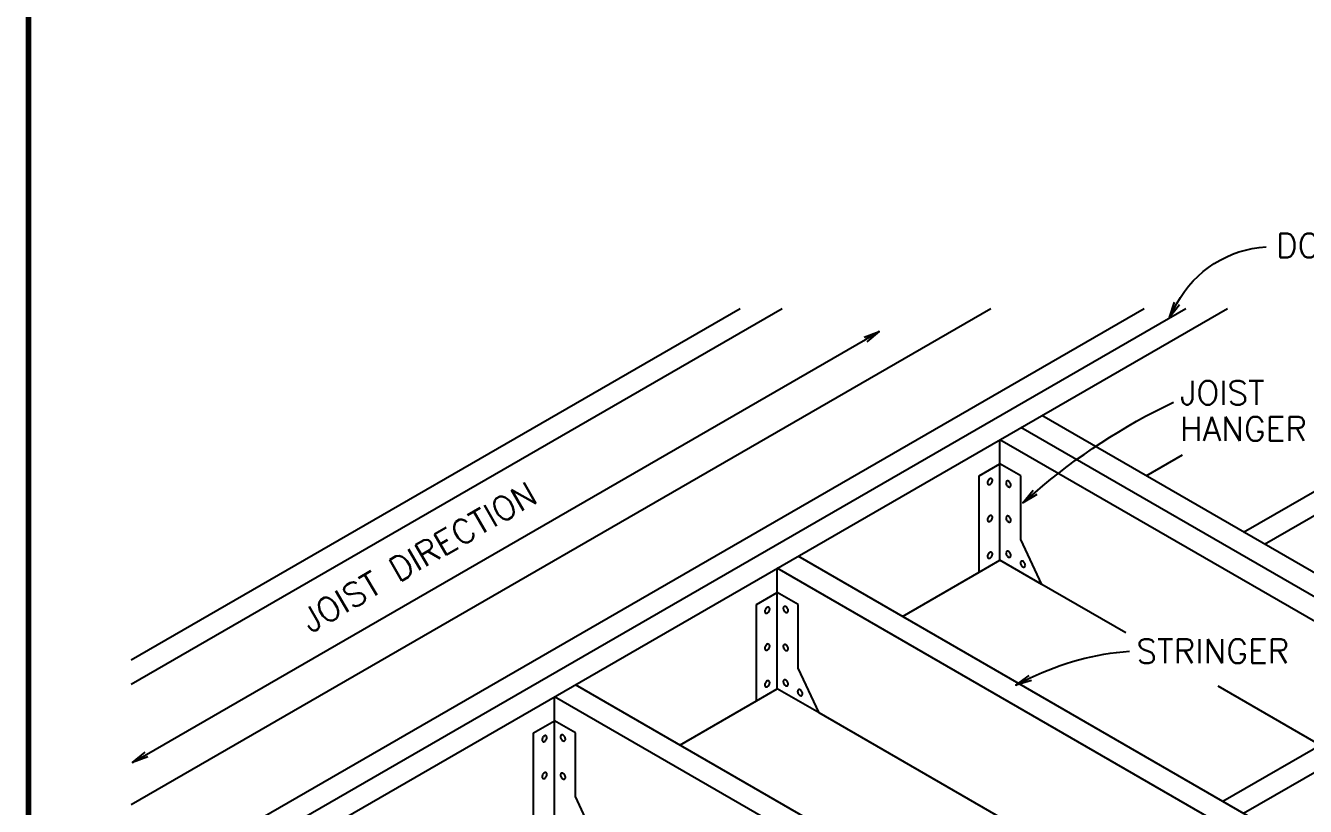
# Model space of a CAD drawing. Header units: inches. Extents: x 26998 to 46838, y -509 to 4343.
# Drawn here: x 38251.8 to 38366.4, y 3661.2 to 3731.1 of the extents above; entities that cross this region are included whole.
import ezdxf
from ezdxf.enums import TextEntityAlignment as Align

# ---------------------------------------------------------------- set-up
doc = ezdxf.new("R2010")
doc.units = ezdxf.units.IN
doc.header["$LTSCALE"] = 0.5
doc.header["$MEASUREMENT"] = 0
for name, color, linetype in [('R-AGSFINE', 4, 'Continuous'), ('R-AGSHEAVY', 1, 'Continuous'), ('R-AGSMEDIUM', 2, 'Continuous'), ('R-AGSTEXT', 6, 'Continuous'), ('Title Block', 7, 'Continuous')]:
    doc.layers.add(name, color=color, linetype=linetype)
doc.styles.add('AGSROMANS', font='romans')

# ---------------------------------------------------------------- blocks, each defined once
blk = doc.blocks.new('AGSARROW')
for points in [[(-1, 0.167), (0, 0), (-1, -0.167)], [(0, 0), (-1, 0)]]:
    blk.add_lwpolyline(points)
blk = doc.blocks.new('frame-flr1')
at = {"layer": 'R-AGSFINE'}
for centre, radius, start, end in [((45.81182, 106.849954), 0.227347, 164.71371111, 182.37365833), ((45.740023, 106.846978), 0.155488, 182.37365833, 206.84100833), ((45.907674, 106.823756), 0.326717, 150, 164.71371111), ((45.677795, 106.815488), 0.085746, 206.84101111, 240), ((45.907674, 106.823756), 0.326717, 135.28628889, 150), ((45.677795, 106.815488), 0.085746, 240, 273.15898889), ((45.837059, 106.893669), 0.227347, 117.62634167, 135.28628889), ((45.673951, 106.885124), 0.155488, 273.15898889, 297.62633889), ((45.803738, 106.957336), 0.155488, 93.15898889, 117.62633889), ((45.64063, 106.948791), 0.227347, 297.62634167, 315.28628889), ((45.799895, 107.026972), 0.085746, 60, 93.15898889), ((45.570015, 107.018704), 0.326717, 315.28628889, 330), ((45.799895, 107.026972), 0.085746, 26.84101111, 60), ((45.570015, 107.018704), 0.326717, 330, 344.71371111), ((45.737666, 106.995482), 0.155488, 2.37365833, 26.84100833), ((45.665869, 106.992506), 0.227347, 344.71371111, 2.37365833), ((46.961506, 106.843726), 0.227347, 177.62634167, 195.28628889), ((46.889709, 106.846702), 0.155488, 153.15899167, 177.62634167), ((47.05736, 106.869924), 0.326717, 195.28628889, 210), ((46.82748, 106.878192), 0.085746, 120, 153.15898889), ((47.05736, 106.869924), 0.326717, 210, 224.71371111), ((46.82748, 106.878192), 0.085746, 86.84101111, 120), ((46.823637, 106.808556), 0.155488, 62.37366111, 86.84101111), ((46.790316, 106.744889), 0.227347, 44.71371111, 62.37365833), ((46.719701, 106.674976), 0.326717, 30, 44.71371111), ((46.719701, 106.674976), 0.326717, 15.28628889, 30), ((46.887352, 106.698198), 0.155488, 333.15899167, 357.62634167), ((46.815555, 106.701174), 0.227347, 357.62634167, 15.28628889), ((46.986745, 106.800011), 0.227347, 224.71371111, 242.37365833), ((46.953424, 106.736344), 0.155488, 242.37366111, 266.84101111), ((46.94958, 106.666708), 0.085746, 266.84101111, 300), ((46.94958, 106.666708), 0.085746, 300, 333.15898889), ((45.81182, 104.550904), 0.227347, 164.71371111, 182.37365833), ((45.740023, 104.547928), 0.155488, 182.37365833, 206.84100833), ((45.907674, 104.524706), 0.326717, 150, 164.71371111), ((45.677795, 104.516438), 0.085746, 206.84101111, 240), ((45.907674, 104.524706), 0.326717, 135.28628889, 150), ((45.677795, 104.516438), 0.085746, 240, 273.15898889), ((45.837059, 104.594619), 0.227347, 117.62634167, 135.28628889), ((45.673951, 104.586074), 0.155488, 273.15898889, 297.62633889), ((45.803738, 104.658286), 0.155488, 93.15898889, 117.62633889), ((45.64063, 104.649741), 0.227347, 297.62634167, 315.28628889), ((45.799895, 104.727922), 0.085746, 60, 93.15898889), ((45.570015, 104.719654), 0.326717, 315.28628889, 330), ((45.799895, 104.727922), 0.085746, 26.84101111, 60), ((45.570015, 104.719654), 0.326717, 330, 344.71371111), ((45.737666, 104.696432), 0.155488, 2.37365833, 26.84100833), ((45.665869, 104.693456), 0.227347, 344.71371111, 2.37365833), ((46.961506, 104.661071), 0.227347, 177.62634167, 195.28628889), ((46.889709, 104.664047), 0.155488, 153.15899167, 177.62634167), ((47.05736, 104.687269), 0.326717, 195.28628889, 210), ((46.82748, 104.695537), 0.085746, 120, 153.15898889), ((47.05736, 104.687269), 0.326717, 210, 224.71371111), ((46.82748, 104.695537), 0.085746, 86.84101111, 120), ((46.986745, 104.617356), 0.227347, 224.71371111, 242.37365833), ((46.823637, 104.625901), 0.155488, 62.37366111, 86.84101111), ((46.953424, 104.553689), 0.155488, 242.37366111, 266.84101111), ((46.790316, 104.562234), 0.227347, 44.71371111, 62.37365833), ((46.94958, 104.484053), 0.085746, 266.84101111, 300), ((46.719701, 104.492321), 0.326717, 30, 44.71371111), ((46.94958, 104.484053), 0.085746, 300, 333.15898889), ((46.719701, 104.492321), 0.326717, 15.28628889, 30), ((46.887352, 104.515543), 0.155488, 333.15899167, 357.62634167), ((46.815555, 104.518519), 0.227347, 357.62634167, 15.28628889), ((45.81182, 102.266084), 0.227347, 164.71371111, 182.37365833), ((45.740023, 102.263108), 0.155488, 182.37365833, 206.84100833), ((45.907674, 102.239886), 0.326717, 150, 164.71371111), ((45.677795, 102.231618), 0.085746, 206.84101111, 240), ((45.907674, 102.239886), 0.326717, 135.28628889, 150), ((45.677795, 102.231618), 0.085746, 240, 273.15898889), ((45.837059, 102.309799), 0.227347, 117.62634167, 135.28628889), ((45.673951, 102.301254), 0.155488, 273.15898889, 297.62633889), ((45.803738, 102.373466), 0.155488, 93.15898889, 117.62633889), ((45.64063, 102.364921), 0.227347, 297.62634167, 315.28628889), ((45.799895, 102.443102), 0.085746, 60, 93.15898889), ((45.570015, 102.434834), 0.326717, 315.28628889, 330), ((45.799895, 102.443102), 0.085746, 26.84101111, 60), ((45.570015, 102.434834), 0.326717, 330, 344.71371111), ((45.737666, 102.411612), 0.155488, 2.37365833, 26.84100833), ((45.665869, 102.408636), 0.227347, 344.71371111, 2.37365833), ((46.961506, 102.469366), 0.227347, 177.62634167, 195.28628889), ((46.889709, 102.472342), 0.155488, 153.15899167, 177.62634167), ((47.05736, 102.495564), 0.326717, 195.28628889, 210), ((46.82748, 102.503832), 0.085746, 120, 153.15898889), ((47.05736, 102.495564), 0.326717, 210, 224.71371111), ((46.82748, 102.503832), 0.085746, 86.84101111, 120), ((46.986745, 102.425651), 0.227347, 224.71371111, 242.37365833), ((46.823637, 102.434196), 0.155488, 62.37366111, 86.84101111), ((46.953424, 102.361984), 0.155488, 242.37366111, 266.84101111), ((46.790316, 102.370529), 0.227347, 44.71371111, 62.37365833), ((46.94958, 102.292348), 0.085746, 266.84101111, 300), ((46.719701, 102.300616), 0.326717, 30, 44.71371111), ((46.94958, 102.292348), 0.085746, 300, 333.15898889), ((46.719701, 102.300616), 0.326717, 15.28628889, 30), ((46.887352, 102.323838), 0.155488, 333.15899167, 357.62634167), ((46.815555, 102.326814), 0.227347, 357.62634167, 15.28628889), ((47.785269, 101.860662), 0.155488, 153.15899167, 177.62634167), ((47.72304, 101.892152), 0.085746, 120, 153.15898889), ((47.72304, 101.892152), 0.085746, 86.84101111, 120), ((47.719197, 101.822516), 0.155488, 62.37366111, 86.84101111), ((47.685876, 101.758849), 0.227347, 44.71371111, 62.37365833), ((47.615261, 101.688936), 0.326717, 30, 44.71371111), ((47.857066, 101.857686), 0.227347, 177.62634167, 195.28628889), ((47.95292, 101.883884), 0.326717, 195.28628889, 210), ((47.95292, 101.883884), 0.326717, 210, 224.71371111), ((47.882305, 101.813971), 0.227347, 224.71371111, 242.37365833), ((47.848984, 101.750304), 0.155488, 242.37366111, 266.84101111), ((47.84514, 101.680668), 0.085746, 266.84101111, 300), ((47.84514, 101.680668), 0.085746, 300, 333.15898889), ((47.615261, 101.688936), 0.326717, 15.28628889, 30), ((47.782912, 101.712158), 0.155488, 333.15899167, 357.62634167), ((47.711115, 101.715134), 0.227347, 357.62634167, 15.28628889), ((31.954445, 98.849579), 0.227347, 164.71371111, 182.37365833), ((31.882648, 98.846603), 0.155488, 182.37365833, 206.84100833), ((32.050299, 98.823381), 0.326717, 150, 164.71371111), ((31.82042, 98.815113), 0.085746, 206.84101111, 240), ((32.050299, 98.823381), 0.326717, 135.28628889, 150), ((31.82042, 98.815113), 0.085746, 240, 273.15898889), ((31.979684, 98.893294), 0.227347, 117.62634167, 135.28628889), ((31.816576, 98.884749), 0.155488, 273.15898889, 297.62633889), ((31.946363, 98.956961), 0.155488, 93.15898889, 117.62633889), ((31.783255, 98.948416), 0.227347, 297.62634167, 315.28628889), ((31.94252, 99.026597), 0.085746, 60, 93.15898889), ((31.71264, 99.018329), 0.326717, 315.28628889, 330), ((31.94252, 99.026597), 0.085746, 26.84101111, 60), ((31.71264, 99.018329), 0.326717, 330, 344.71371111), ((31.880291, 98.995107), 0.155488, 2.37365833, 26.84100833), ((31.808494, 98.992131), 0.227347, 344.71371111, 2.37365833), ((33.104131, 99.035726), 0.227347, 177.62634167, 195.28628889), ((33.032334, 99.038702), 0.155488, 153.15899167, 177.62634167), ((33.199985, 99.061924), 0.326717, 195.28628889, 210), ((32.970105, 99.070192), 0.085746, 120, 153.15898889), ((33.199985, 99.061924), 0.326717, 210, 224.71371111), ((32.970105, 99.070192), 0.085746, 86.84101111, 120), ((33.12937, 98.992011), 0.227347, 224.71371111, 242.37365833), ((32.966262, 99.000556), 0.155488, 62.37366111, 86.84101111), ((33.096049, 98.928344), 0.155488, 242.37366111, 266.84101111), ((32.932941, 98.936889), 0.227347, 44.71371111, 62.37365833), ((33.092205, 98.858708), 0.085746, 266.84101111, 300), ((32.862326, 98.866976), 0.326717, 30, 44.71371111), ((33.092205, 98.858708), 0.085746, 300, 333.15898889), ((32.862326, 98.866976), 0.326717, 15.28628889, 30), ((33.029977, 98.890198), 0.155488, 333.15899167, 357.62634167), ((32.95818, 98.893174), 0.227347, 357.62634167, 15.28628889), ((31.954445, 96.550529), 0.227347, 164.71371111, 182.37365833), ((31.882648, 96.547553), 0.155488, 182.37365833, 206.84100833), ((32.050299, 96.524331), 0.326717, 150, 164.71371111), ((31.82042, 96.516063), 0.085746, 206.84101111, 240), ((32.050299, 96.524331), 0.326717, 135.28628889, 150), ((31.82042, 96.516063), 0.085746, 240, 273.15898889), ((31.979684, 96.594244), 0.227347, 117.62634167, 135.28628889), ((31.816576, 96.585699), 0.155488, 273.15898889, 297.62633889), ((31.946363, 96.657911), 0.155488, 93.15898889, 117.62633889), ((31.783255, 96.649366), 0.227347, 297.62634167, 315.28628889), ((31.94252, 96.727547), 0.085746, 60, 93.15898889), ((31.71264, 96.719279), 0.326717, 315.28628889, 330), ((31.94252, 96.727547), 0.085746, 26.84101111, 60), ((31.71264, 96.719279), 0.326717, 330, 344.71371111), ((31.880291, 96.696057), 0.155488, 2.37365833, 26.84100833), ((31.808494, 96.693081), 0.227347, 344.71371111, 2.37365833), ((33.104131, 96.660696), 0.227347, 177.62634167, 195.28628889), ((33.032334, 96.663672), 0.155488, 153.15899167, 177.62634167), ((33.199985, 96.686894), 0.326717, 195.28628889, 210), ((32.970105, 96.695162), 0.085746, 120, 153.15898889), ((33.199985, 96.686894), 0.326717, 210, 224.71371111), ((32.970105, 96.695162), 0.085746, 86.84101111, 120), ((33.12937, 96.616981), 0.227347, 224.71371111, 242.37365833), ((32.966262, 96.625526), 0.155488, 62.37366111, 86.84101111), ((33.096049, 96.553314), 0.155488, 242.37366111, 266.84101111), ((32.932941, 96.561859), 0.227347, 44.71371111, 62.37365833), ((33.092205, 96.483678), 0.085746, 266.84101111, 300), ((32.862326, 96.491946), 0.326717, 30, 44.71371111), ((33.092205, 96.483678), 0.085746, 300, 333.15898889), ((32.862326, 96.491946), 0.326717, 15.28628889, 30), ((33.029977, 96.515168), 0.155488, 333.15899167, 357.62634167), ((32.95818, 96.518144), 0.227347, 357.62634167, 15.28628889), ((31.954445, 94.265709), 0.227347, 164.71371111, 182.37365833), ((31.882648, 94.262733), 0.155488, 182.37365833, 206.84100833), ((32.050299, 94.239511), 0.326717, 150, 164.71371111), ((31.82042, 94.231243), 0.085746, 206.84101111, 240), ((32.050299, 94.239511), 0.326717, 135.28628889, 150), ((31.82042, 94.231243), 0.085746, 240, 273.15898889), ((31.979684, 94.309424), 0.227347, 117.62634167, 135.28628889), ((31.816576, 94.300879), 0.155488, 273.15898889, 297.62633889), ((31.946363, 94.373091), 0.155488, 93.15898889, 117.62633889), ((31.783255, 94.364546), 0.227347, 297.62634167, 315.28628889), ((31.94252, 94.442727), 0.085746, 60, 93.15898889), ((31.71264, 94.434459), 0.326717, 315.28628889, 330), ((31.94252, 94.442727), 0.085746, 26.84101111, 60), ((31.71264, 94.434459), 0.326717, 330, 344.71371111), ((31.880291, 94.411237), 0.155488, 2.37365833, 26.84100833), ((31.808494, 94.408261), 0.227347, 344.71371111, 2.37365833), ((33.104131, 94.468991), 0.227347, 177.62634167, 195.28628889), ((33.032334, 94.471967), 0.155488, 153.15899167, 177.62634167), ((33.199985, 94.495189), 0.326717, 195.28628889, 210), ((32.970105, 94.503457), 0.085746, 120, 153.15898889), ((33.199985, 94.495189), 0.326717, 210, 224.71371111), ((32.970105, 94.503457), 0.085746, 86.84101111, 120), ((33.12937, 94.425276), 0.227347, 224.71371111, 242.37365833), ((32.966262, 94.433821), 0.155488, 62.37366111, 86.84101111), ((33.096049, 94.361609), 0.155488, 242.37366111, 266.84101111), ((32.932941, 94.370154), 0.227347, 44.71371111, 62.37365833), ((33.092205, 94.291973), 0.085746, 266.84101111, 300), ((32.862326, 94.300241), 0.326717, 30, 44.71371111), ((33.092205, 94.291973), 0.085746, 300, 333.15898889), ((32.862326, 94.300241), 0.326717, 15.28628889, 30), ((33.029977, 94.323463), 0.155488, 333.15899167, 357.62634167), ((32.95818, 94.326439), 0.227347, 357.62634167, 15.28628889), ((33.865665, 93.891777), 0.085746, 120, 153.15898889), ((33.865665, 93.891777), 0.085746, 86.84101111, 120), ((33.861822, 93.822141), 0.155488, 62.37366111, 86.84101111), ((33.828501, 93.758474), 0.227347, 44.71371111, 62.37365833), ((33.999691, 93.857311), 0.227347, 177.62634167, 195.28628889), ((33.927894, 93.860287), 0.155488, 153.15899167, 177.62634167), ((34.095545, 93.883509), 0.326717, 195.28628889, 210), ((34.095545, 93.883509), 0.326717, 210, 224.71371111), ((34.02493, 93.813596), 0.227347, 224.71371111, 242.37365833), ((33.991609, 93.749929), 0.155488, 242.37366111, 266.84101111), ((33.987765, 93.680293), 0.085746, 266.84101111, 300), ((33.757886, 93.688561), 0.326717, 30, 44.71371111), ((33.987765, 93.680293), 0.085746, 300, 333.15898889), ((33.757886, 93.688561), 0.326717, 15.28628889, 30), ((33.925537, 93.711783), 0.155488, 333.15899167, 357.62634167), ((33.85374, 93.714759), 0.227347, 357.62634167, 15.28628889), ((18.09857, 90.849954), 0.227347, 164.71371111, 182.37365833), ((18.026773, 90.846978), 0.155488, 182.37365833, 206.84100833), ((18.194424, 90.823756), 0.326717, 150, 164.71371111), ((17.964545, 90.815488), 0.085746, 206.84101111, 240), ((18.194424, 90.823756), 0.326717, 135.28628889, 150), ((18.123809, 90.893669), 0.227347, 117.62634167, 135.28628889), ((18.090488, 90.957336), 0.155488, 93.15898889, 117.62633889), ((17.92738, 90.948791), 0.227347, 297.62634167, 315.28628889), ((18.086645, 91.026972), 0.085746, 60, 93.15898889), ((17.856765, 91.018704), 0.326717, 315.28628889, 330), ((18.086645, 91.026972), 0.085746, 26.84101111, 60), ((17.856765, 91.018704), 0.326717, 330, 344.71371111), ((18.024416, 90.995482), 0.155488, 2.37365833, 26.84100833), ((17.952619, 90.992506), 0.227347, 344.71371111, 2.37365833), ((19.248256, 91.036101), 0.227347, 177.62634167, 195.28628889), ((19.176459, 91.039077), 0.155488, 153.15899167, 177.62634167), ((19.34411, 91.062299), 0.326717, 195.28628889, 210), ((19.11423, 91.070567), 0.085746, 120, 153.15898889), ((19.34411, 91.062299), 0.326717, 210, 224.71371111), ((19.11423, 91.070567), 0.085746, 86.84101111, 120), ((19.273495, 90.992386), 0.227347, 224.71371111, 242.37365833), ((19.110387, 91.000931), 0.155488, 62.37366111, 86.84101111), ((19.240174, 90.928719), 0.155488, 242.37366111, 266.84101111), ((19.077066, 90.937264), 0.227347, 44.71371111, 62.37365833), ((19.23633, 90.859083), 0.085746, 266.84101111, 300), ((19.006451, 90.867351), 0.326717, 30, 44.71371111), ((19.23633, 90.859083), 0.085746, 300, 333.15898889), ((19.006451, 90.867351), 0.326717, 15.28628889, 30), ((19.174102, 90.890573), 0.155488, 333.15899167, 357.62634167), ((19.102305, 90.893549), 0.227347, 357.62634167, 15.28628889), ((17.964545, 90.815488), 0.085746, 240, 273.15898889), ((17.960701, 90.885124), 0.155488, 273.15898889, 297.62633889), ((18.09857, 88.550904), 0.227347, 164.71371111, 182.37365833), ((18.026773, 88.547928), 0.155488, 182.37365833, 206.84100833), ((18.194424, 88.524706), 0.326717, 150, 164.71371111), ((17.964545, 88.516438), 0.085746, 206.84101111, 240), ((18.194424, 88.524706), 0.326717, 135.28628889, 150), ((17.964545, 88.516438), 0.085746, 240, 273.15898889), ((18.123809, 88.594619), 0.227347, 117.62634167, 135.28628889), ((17.960701, 88.586074), 0.155488, 273.15898889, 297.62633889), ((18.090488, 88.658286), 0.155488, 93.15898889, 117.62633889), ((17.92738, 88.649741), 0.227347, 297.62634167, 315.28628889), ((18.086645, 88.727922), 0.085746, 60, 93.15898889), ((17.856765, 88.719654), 0.326717, 315.28628889, 330), ((18.086645, 88.727922), 0.085746, 26.84101111, 60), ((17.856765, 88.719654), 0.326717, 330, 344.71371111), ((18.024416, 88.696432), 0.155488, 2.37365833, 26.84100833), ((17.952619, 88.693456), 0.227347, 344.71371111, 2.37365833), ((19.248256, 88.661071), 0.227347, 177.62634167, 195.28628889), ((19.176459, 88.664047), 0.155488, 153.15899167, 177.62634167), ((19.34411, 88.687269), 0.326717, 195.28628889, 210), ((19.11423, 88.695537), 0.085746, 120, 153.15898889), ((19.34411, 88.687269), 0.326717, 210, 224.71371111), ((19.11423, 88.695537), 0.085746, 86.84101111, 120), ((19.273495, 88.617356), 0.227347, 224.71371111, 242.37365833), ((19.110387, 88.625901), 0.155488, 62.37366111, 86.84101111), ((19.240174, 88.553689), 0.155488, 242.37366111, 266.84101111), ((19.077066, 88.562234), 0.227347, 44.71371111, 62.37365833), ((19.23633, 88.484053), 0.085746, 266.84101111, 300), ((19.006451, 88.492321), 0.326717, 30, 44.71371111), ((19.23633, 88.484053), 0.085746, 300, 333.15898889), ((19.006451, 88.492321), 0.326717, 15.28628889, 30), ((19.174102, 88.515543), 0.155488, 333.15899167, 357.62634167), ((19.102305, 88.518519), 0.227347, 357.62634167, 15.28628889)]:
    blk.add_arc(centre, radius, start, end, dxfattribs=at)
at = {"layer": 'R-AGSHEAVY'}
for p, q in [((45.063, 107.276125), (46.362, 108.026125)), ((47.661, 107.276125), (46.362, 108.026125)), ((45.063, 101.276125), (45.063, 107.276125)), ((47.661, 103.31225), (47.661, 107.276125)), ((48.960125, 100.526125), (47.661, 103.31225)), ((45.063, 101.276125), (46.362, 102.026125)), ((48.960125, 100.526125), (46.362, 102.026125)), ((31.205625, 99.27575), (32.504625, 100.02575)), ((33.803625, 99.27575), (32.504625, 100.02575)), ((31.205625, 93.27575), (31.205625, 99.27575)), ((33.803625, 95.311875), (33.803625, 99.27575)), ((35.10275, 92.52575), (33.803625, 95.311875)), ((31.205625, 93.27575), (32.504625, 94.02575)), ((35.10275, 92.52575), (32.504625, 94.02575)), ((17.34975, 91.276125), (18.64875, 92.026125)), ((19.94775, 91.276125), (18.64875, 92.026125)), ((17.34975, 85.276125), (17.34975, 91.276125)), ((19.94775, 87.31225), (19.94775, 91.276125)), ((21.246875, 84.526125), (19.94775, 87.31225))]:
    blk.add_line(p, q, dxfattribs=at)
at = {"layer": 'R-AGSMEDIUM'}
for p, q in [((-7.69075, 95.820125), (30.206625, 117.699875)), ((-7.69075, 94.320125), (32.804625, 117.699875)), ((-7.69075, 86.82025), (45.795, 117.699875)), ((-7.69075, 79.82025), (57.919625, 117.699875)), ((-7.69075, 78.32025), (60.517625, 117.699875)), ((-7.69075, 81.32025), (55.321512, 117.699875)), ((61.516625, 103.776375), (85.632875, 117.699875)), ((62.81575, 103.02625), (88.23175, 117.699875)), ((76.672, 95.026125), (48.959125, 111.026625)), ((94.858, 83.026125), (47.660125, 110.276625)), ((93.559, 82.276125), (46.361, 109.526625)), ((46.362, 102.026125), (46.362, 109.527125)), ((55.455125, 107.276), (57.722875, 108.58525)), ((81.001625, 75.026125), (33.803625, 102.276625)), ((79.702625, 74.276125), (32.504625, 101.52675)), ((32.504625, 94.02575), (32.504625, 101.52675)), ((40.299625, 98.526), (45.063, 101.276125)), ((54.18425, 97.509875), (48.960125, 100.526125)), ((67.14525, 67.026125), (19.947125, 94.27675)), ((66.279875, 90.526125), (59.934875, 94.189625)), ((60.2175, 87.026125), (72.775, 94.276125)), ((65.84625, 66.276125), (18.648125, 93.52675)), ((18.64875, 86.026125), (18.64875, 93.527125)), ((26.443125, 90.526125), (31.2065, 93.27625)), ((61.5165, 86.27625), (74.074, 93.526125)), ((52.42325, 82.52625), (35.103625, 92.526125))]:
    blk.add_line(p, q, dxfattribs=at)
at = {"layer": 'R-AGSTEXT'}
blk.add_line((-6.729625, 89.94525), (37.9875, 115.76275), dxfattribs=at)
for points in [[(57.372484, 118.006745, -0.260056883), (62.911673, 121.527134, -0.028658652)], [(48.540781, 106.251032, -0.065415115), (57.144779, 111.859588, -0.227315126)], [(48.245583, 94.699032, -0.095744131), (54.416356, 96.366726, -0.036538769)]]:
    blk.add_lwpolyline(points, format="xyb", dxfattribs=at)
for p, rotation in [((56.89674, 117.127161), 241.5922168376856), ((38.853525, 116.262751), 30.00005366427156), ((47.781327, 105.600472), 220.5838624206006), ((47.34726, 94.259697), 206.0614276168424), ((-7.59565, 89.445249), 210.0000536642723)]:
    blk.add_blockref('AGSARROW', p, dxfattribs=dict(at, rotation=rotation))
at = {"layer": 'R-AGSTEXT', "style": 'AGSROMANS'}
for s, p in [('DOUBLE JOIST', (63.53125, 122.36475)), ('JOIST', (57.55675, 113.20125)), ('HANGER', (57.55675, 110.95125)), ('STRINGER', (54.845875, 97.115875))]:
    blk.add_text(s, height=1.5, dxfattribs=at).set_placement(p, align=Align.TOP_LEFT)
blk.add_text('JOIST DIRECTION', height=1.5, rotation=30, dxfattribs=at).set_placement((2.71775, 98.765288), align=Align.TOP_LEFT)

msp = doc.modelspace()

# ---------------------------------------------------------------- linework, layer by layer
at = {"const_width": 0.5}
msp.add_lwpolyline([(38252.0540277, 3165.2426914), (38252.0540277, 4291.6919129)], dxfattribs=at)
msp.add_lwpolyline([(38252.0540277, 3165.2426914), (38252.0540277, 4291.6919129)], dxfattribs=at)
at = {"layer": 'Title Block'}
msp.add_line((38252.0540277, 4291.6919129), (38252.0540277, 3165.2426914), dxfattribs=at)

# ---------------------------------------------------------------- block references
at = {"xscale": 1.44, "yscale": 1.44, "zscale": 1.44}
msp.add_blockref('frame-flr1', (38272.3278055, 3536.3077658), dxfattribs=at)

doc.saveas('drawing.dxf')
